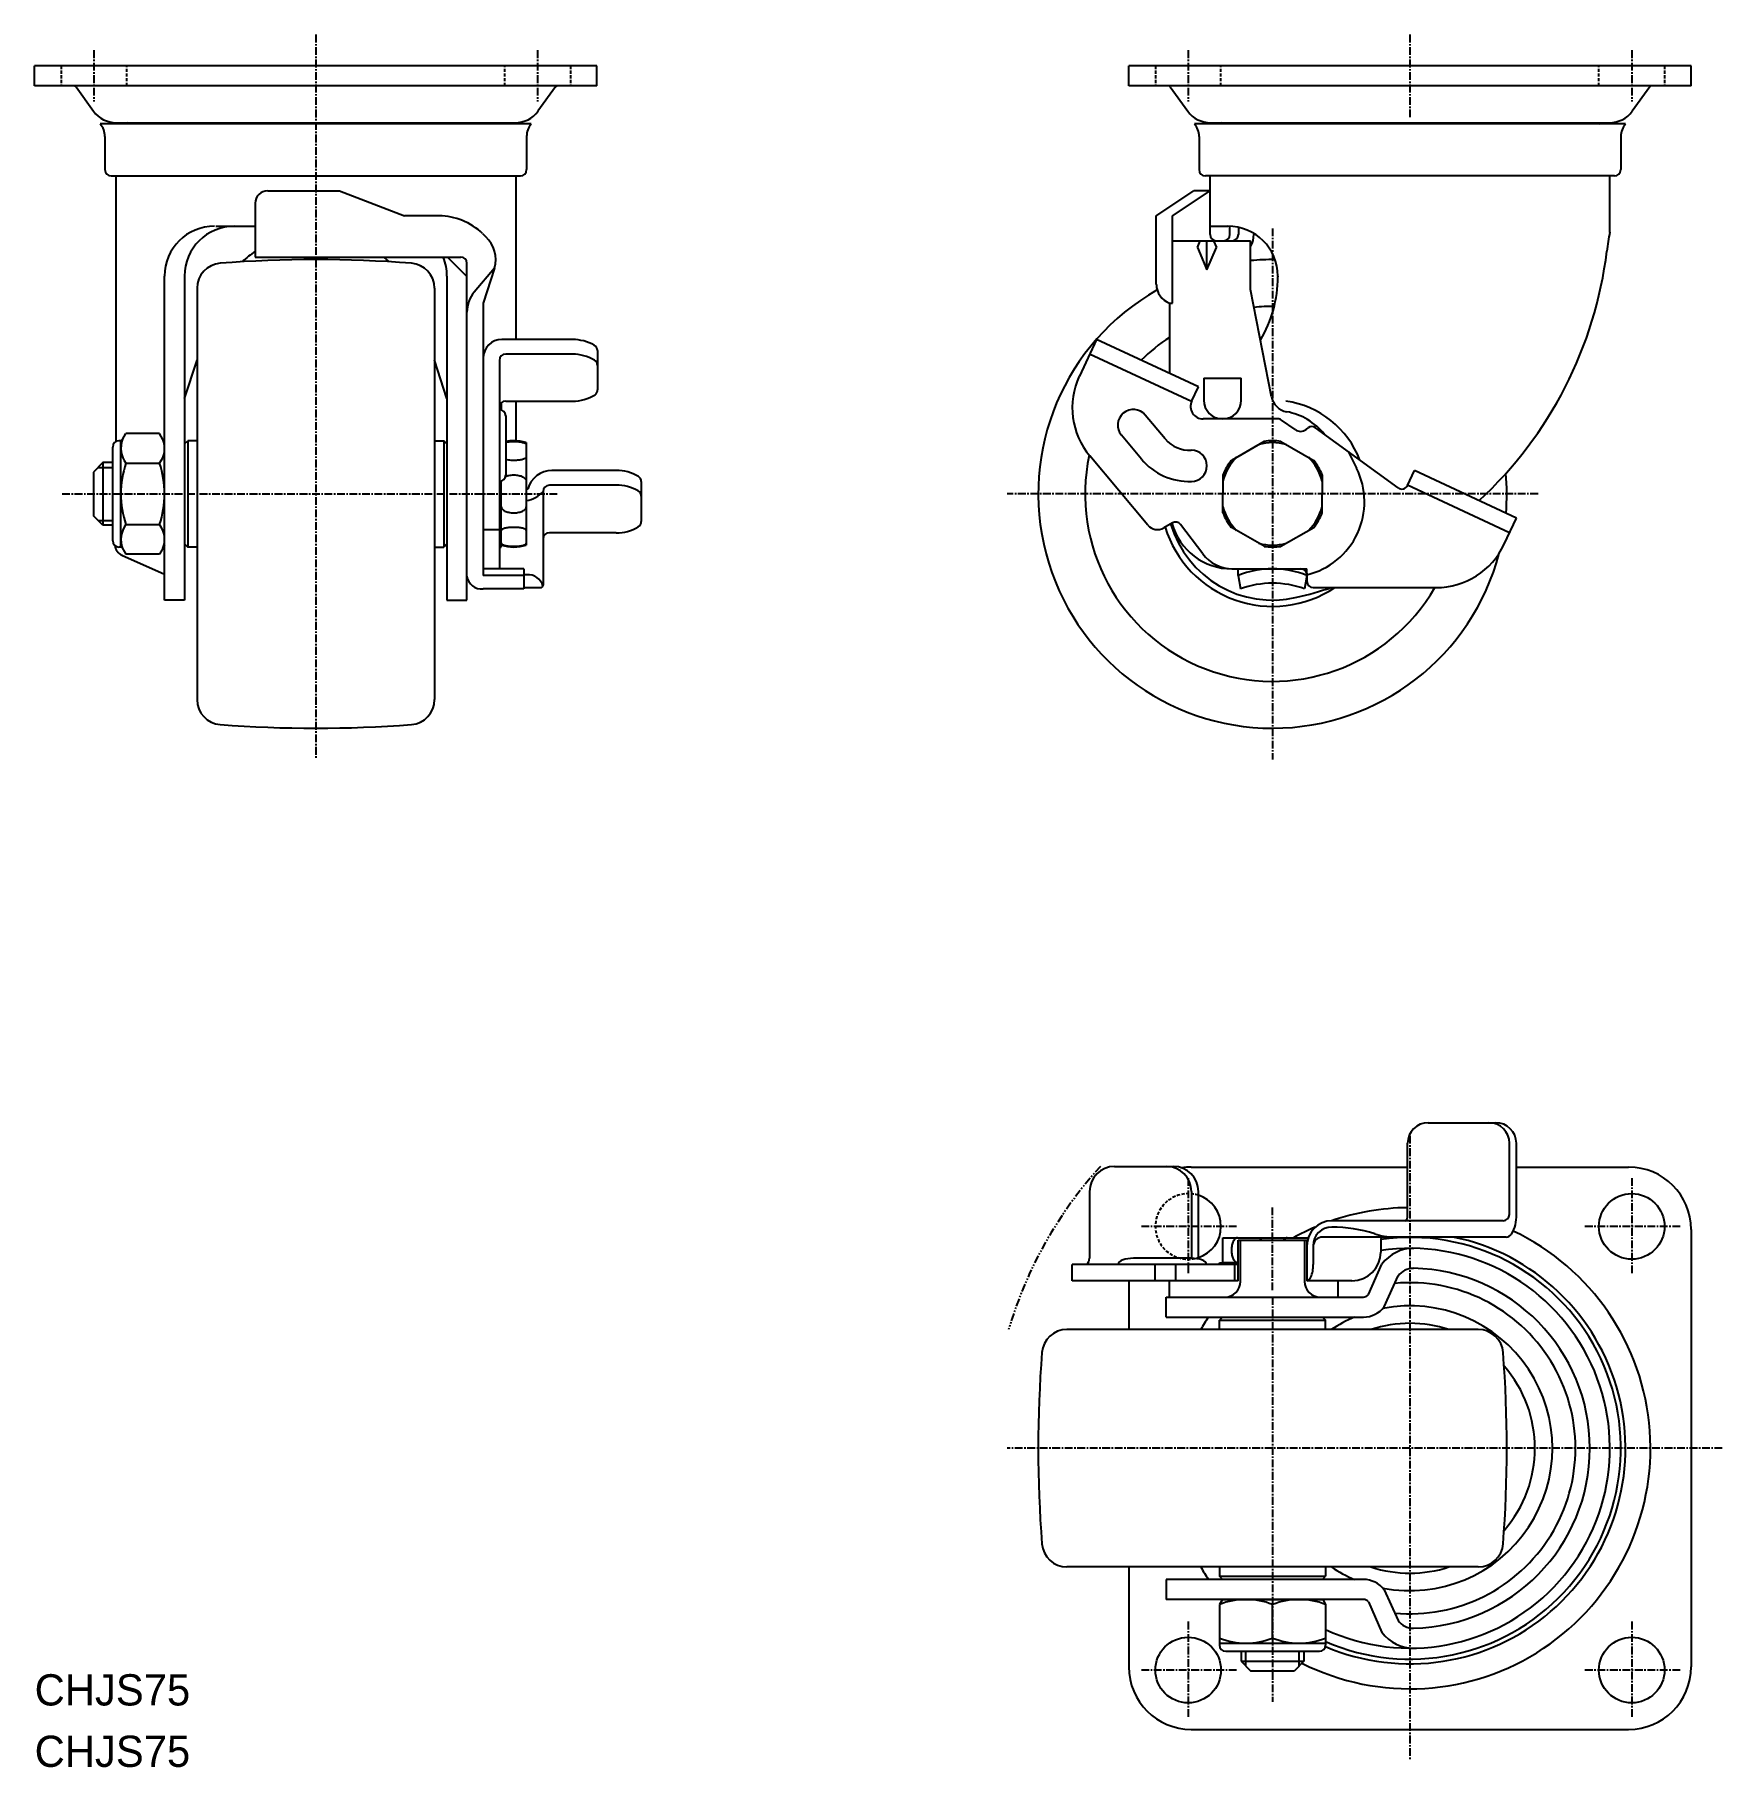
# Model space of a CAD drawing. Extents: x 0 to 270, y 0 to 277.
import ezdxf

# ---------------------------------------------------------------- set-up
doc = ezdxf.new("R2010")
doc.units = 0
for name, pattern in [('CENTER', [2, 1.25, -0.25, 0.25, -0.25]), ('DASHED', [0.75, 0.5, -0.25]), ('PHANTOM', [2.5, 1.25, -0.25, 0.25, -0.25, 0.25, -0.25])]:
    doc.linetypes.add(name, pattern=pattern)
doc.layers.get('0').update_dxf_attribs({"linetype": 'CONTINUOUS'})
doc.layers.add('CENTER', color=1, linetype='CENTER')

msp = doc.modelspace()

# ---------------------------------------------------------------- linework, layer by layer
at = {"color": 7, "linetype": 'CONTINUOUS'}
for p, q in [((90, 272.24), (0, 272.24)), ((0, 269.04), (0, 272.24)), ((90, 269.04), (90, 272.24)), ((265.15, 272.24), (175.15, 272.24)), ((175.15, 269.04), (175.15, 272.24)), ((265.15, 269.04), (265.15, 272.24)), ((90, 269.04), (0, 269.04)), ((265.15, 269.04), (175.15, 269.04)), ((6.62, 268.87), (9.43, 265)), ((83.38, 268.87), (80.57, 265)), ((181.77, 268.87), (184.58, 265)), ((258.53, 268.87), (255.73, 265)), ((79.5, 262.94), (10.5, 262.94)), ((11.25, 260.95), (11.25, 255.64)), ((13.07, 263.14), (76.93, 263.14)), ((14.92, 263.14), (14.66, 262.94)), ((75.08, 263.14), (75.34, 262.94)), ((78.75, 260.94), (78.75, 255.64)), ((254.65, 262.94), (185.65, 262.94)), ((186.4, 260.95), (186.4, 255.64)), ((188.22, 263.14), (252.08, 263.14)), ((190.07, 263.14), (189.81, 262.94)), ((250.24, 263.14), (250.5, 262.94)), ((253.9, 260.94), (253.9, 255.64)), ((12.25, 254.64), (77.75, 254.64)), ((13, 254.6), (13, 212.11)), ((77, 254.6), (77, 228.47)), ((252.9, 254.64), (187.4, 254.64)), ((188.15, 245.25), (188.15, 254.64)), ((252.15, 245.6), (252.15, 254.64)), ((35.3, 250.25), (35.3, 241.64)), ((37.3, 252.25), (48.8, 252.25)), ((48.8, 252.25), (59.19, 248.24)), ((179.55, 248.25), (185.55, 252.25)), ((182.15, 248.25), (188.15, 252.25)), ((188.15, 252.25), (185.55, 252.25)), ((64.72, 248.24), (59.19, 248.24)), ((179.55, 237.25), (179.55, 248.25)), ((182.15, 234.25), (182.15, 248.25)), ((29, 246.6), (35.3, 246.6)), ((71.71, 245.39), (72.24, 244.87)), ((182.15, 244.25), (194.65, 244.25)), ((186.14, 243.2), (186.59, 244.25)), ((187.65, 239.6), (187.65, 244.25)), ((188.15, 246.6), (190.99, 246.6)), ((188.72, 244.25), (189.17, 243.2)), ((191.32, 245.25), (191.32, 246.59)), ((192.68, 246.42), (192.68, 245.25)), ((194.65, 236.44), (194.65, 244.25)), ((195.15, 245.43), (195.15, 245.24)), ((35.3, 241.64), (68.2, 241.64)), ((69.2, 238.51), (66.07, 241.64)), ((186.14, 243.2), (187.65, 239.6)), ((187.65, 239.6), (189.17, 243.2)), ((20.8, 186.74), (20.8, 238.6)), ((24, 238.6), (24, 186.74)), ((66, 238.6), (66, 186.74)), ((69.2, 186.74), (69.2, 240.64)), ((73.61, 239.89), (70.38, 236.05)), ((73.61, 239.89), (71.8, 234.25)), ((198.99, 238.6), (198.99, 238.46)), ((26, 236.66), (26, 170.81)), ((64, 236.66), (64, 170.81)), ((197.99, 219.26), (194.65, 236.44)), ((71.8, 234.25), (71.8, 190.69)), ((181.65, 234.25), (181.65, 223.02)), ((181.65, 234.25), (182.15, 234.25)), ((86.1, 228.47), (74.8, 228.47)), ((169.97, 228.47), (167.23, 222.6)), ((186.28, 220.86), (169.97, 228.47)), ((24, 219.02), (26, 225.16)), ((66, 219.02), (64, 225.16)), ((74.4, 225.11), (74.4, 191.74)), ((86.1, 226.11), (75.4, 226.11)), ((90.1, 226.67), (90.1, 220.39)), ((185.18, 218.51), (168.87, 226.11)), ((187.15, 222.24), (187.15, 218.74)), ((187.15, 222.24), (193.15, 222.24)), ((193.15, 218.74), (193.15, 222.24)), ((185.18, 218.51), (186.28, 220.86)), ((74.7, 218.32), (74.7, 217.19)), ((75.4, 218.58), (86.1, 218.58)), ((77, 218.58), (77, 212.23)), ((180.99, 212.53), (177.79, 216.35)), ((75.4, 216.24), (75.4, 206.74)), ((199.01, 215.74), (187.03, 215.74)), ((201.77, 214.02), (199.58, 215.56)), ((203.54, 214.05), (203.86, 214.3)), ((218.26, 204.71), (205.05, 214.31)), ((12.5, 196.24), (12.5, 211.24)), ((13.94, 212.24), (13.5, 212.24)), ((13.8, 211.99), (14.61, 213.4)), ((13.8, 195.24), (13.8, 212.24)), ((19.99, 213.4), (14.61, 213.4)), ((20.8, 211.99), (19.99, 213.4)), ((24, 211.74), (24.5, 212.24)), ((24.5, 212.24), (24.5, 195.24)), ((26, 212.24), (24.5, 212.24)), ((64, 212.24), (65.5, 212.24)), ((65.5, 212.24), (65.5, 195.24)), ((66, 211.74), (65.5, 212.24)), ((78.7, 211.94), (78.7, 195.54)), ((177.16, 209.31), (173.96, 213.13)), ((196.81, 212.13), (191.56, 209.1)), ((199.5, 212.13), (204.75, 209.1)), ((10.9, 208.74), (9.4, 207.24)), ((10.9, 208.74), (10.9, 198.74)), ((12.5, 208.74), (10.9, 208.74)), ((14.61, 208.65), (19.99, 208.65)), ((178.2, 198.74), (168.91, 209.81)), ((210.26, 210.51), (211.6, 207.85)), ((9.4, 207.24), (9.4, 200.24)), ((74.7, 195.24), (74.7, 205.79)), ((93.1, 207.49), (82.8, 207.49)), ((97.1, 205.71), (97.1, 199.32)), ((190.21, 206.77), (190.21, 203.74)), ((206.09, 206.77), (206.09, 203.74)), ((219.75, 205.09), (220.87, 207.49)), ((237.18, 199.88), (220.87, 207.49)), ((78.93, 204.51), (78.7, 204.51)), ((81.4, 204.13), (81.4, 189.14)), ((93.1, 205.13), (82.4, 205.13)), ((190.21, 200.7), (190.21, 203.74)), ((206.09, 200.7), (206.09, 203.74)), ((236.08, 197.53), (219.77, 205.13)), ((10.9, 198.74), (9.4, 200.24)), ((235.22, 195.67), (237.18, 199.88)), ((12.5, 198.74), (10.9, 198.74)), ((14.61, 198.83), (19.99, 198.83)), ((71.8, 198.03), (74.4, 198.03)), ((93.1, 197.53), (82.4, 197.53)), ((182.14, 199.11), (180.73, 198.3)), ((186.99, 194.13), (183.44, 198.85)), ((196.81, 195.35), (191.56, 198.38)), ((199.5, 195.35), (204.75, 198.38)), ((13.94, 195.24), (13.5, 195.24)), ((13.8, 195.49), (14.61, 194.08)), ((20.8, 195.49), (19.99, 194.08)), ((24, 195.74), (24.5, 195.24)), ((26, 195.24), (24.5, 195.24)), ((64, 195.24), (65.5, 195.24)), ((66, 195.74), (65.5, 195.24)), ((74.4, 195.24), (74.7, 195.24)), ((13.98, 193.93), (20.8, 190.89)), ((19.99, 194.08), (14.61, 194.08)), ((78.3, 191.74), (71.8, 191.74)), ((75.3, 191.74), (71.8, 191.74)), ((78.3, 191.74), (78.3, 188.53)), ((191.65, 191.74), (203.65, 191.74)), ((192.65, 190.69), (192.65, 191.74)), ((203.65, 190.69), (203.65, 191.74)), ((78.3, 190.69), (71.8, 190.69)), ((78.8, 190.8), (78.3, 190.8)), ((78.3, 188.74), (81, 188.74)), ((192.65, 190.69), (193.02, 188.53)), ((203.65, 190.69), (203.29, 188.53)), ((203.65, 191.07), (203.65, 189.74)), ((204.65, 188.74), (224.34, 188.74)), ((24, 186.74), (20.8, 186.74)), ((66, 186.74), (69.2, 186.74)), ((78.3, 188.53), (71.8, 188.53)), ((223.07, 103.1), (233.88, 103.1)), ((219.77, 88.4), (219.77, 99.8)), ((236.08, 88.4), (236.08, 99.8)), ((236.08, 88.4), (236.08, 99.1)), ((237.18, 88.4), (237.18, 99.8)), ((172.87, 96.1), (182.28, 96.1)), ((185.15, 96), (219.77, 96)), ((237.18, 96), (255.15, 96)), ((168.87, 92.1), (168.87, 81.4)), ((185.18, 92.1), (185.18, 81.4)), ((186.28, 81.29), (186.28, 92.1)), ((235.08, 87.4), (207.65, 87.4)), ((265.15, 86), (265.15, 16)), ((190.21, 80.7), (190.21, 84.7)), ((190.21, 84.7), (203.87, 84.7)), ((192.65, 77.8), (192.65, 84.3)), ((192.65, 84.3), (203.65, 84.3)), ((193.02, 77.7), (193.02, 84.3)), ((203.29, 84.3), (203.29, 77.7)), ((203.65, 84.3), (203.65, 77.8)), ((204.65, 83.4), (204.65, 80.4)), ((235.55, 84.8), (206.16, 84.8)), ((215.47, 84.4), (215.47, 82.4)), ((185.15, 81.4), (175.87, 81.4)), ((189.65, 80.4), (189.65, 80.7)), ((189.65, 80.7), (192.65, 80.7)), ((192.65, 80.7), (190.21, 80.7)), ((213.5, 75.59), (215.67, 80.47)), ((192.65, 80.4), (166.1, 80.4)), ((166.1, 77.8), (166.1, 80.4)), ((192.51, 77.8), (166.1, 77.8)), ((175.15, 77.8), (175.15, 70)), ((179.38, 77.8), (179.38, 80.4)), ((192.65, 77.8), (181.65, 77.8)), ((181.65, 75.2), (181.65, 77.8)), ((182.64, 80.4), (182.64, 77.8)), ((192.05, 80.4), (192.05, 77.8)), ((210.87, 77.8), (203.65, 77.8)), ((208.65, 77.8), (203.65, 77.8)), ((208.65, 75.2), (208.65, 77.8)), ((216.04, 73.65), (218.25, 78.57)), ((181.15, 75.2), (212.7, 75.2)), ((181.15, 72), (181.15, 75.2)), ((231.08, 70), (165.23, 70)), ((181.15, 72), (212.7, 72)), ((190.15, 72), (189.65, 71.5)), ((189.65, 71.5), (206.65, 71.5)), ((189.65, 70), (189.65, 71.5)), ((206.15, 72), (206.65, 71.5)), ((206.65, 70), (206.65, 71.5)), ((231.08, 32), (165.23, 32)), ((175.15, 32), (175.15, 16)), ((189.65, 32), (189.65, 30.5)), ((206.65, 32), (206.65, 30.5)), ((212.7, 30), (181.15, 30)), ((181.15, 30), (181.15, 26.8)), ((189.65, 30.5), (206.65, 30.5)), ((190.15, 30), (189.65, 30.5)), ((206.15, 30), (206.65, 30.5)), ((216.04, 28.35), (218.25, 23.43)), ((212.7, 26.8), (181.15, 26.8)), ((190.12, 26.8), (189.65, 25.99)), ((189.65, 25.99), (189.65, 19.5)), ((190.12, 26.8), (206.18, 26.8)), ((198.15, 20.61), (198.15, 25.99)), ((206.18, 26.8), (206.65, 25.99)), ((206.65, 25.99), (206.65, 19.5)), ((213.5, 26.41), (215.67, 21.53)), ((189.65, 19.8), (206.65, 19.8)), ((190.65, 18.5), (205.65, 18.5)), ((193.15, 18.5), (193.15, 16.9)), ((193.15, 16.9), (203.15, 16.9)), ((193.15, 16.9), (194.65, 15.4)), ((203.15, 16.9), (201.65, 15.4)), ((203.15, 18.5), (203.15, 16.9)), ((194.65, 15.4), (201.65, 15.4)), ((185.15, 6), (255.15, 6))]:
    msp.add_line(p, q, dxfattribs=at)
at = {"color": 3, "linetype": 'DASHED'}
for p, q in [((4.25, 272.24), (4.25, 269.04)), ((14.75, 269.04), (14.75, 272.24)), ((75.25, 269.04), (75.25, 272.24)), ((85.75, 272.24), (85.75, 269.04)), ((179.4, 272.24), (179.4, 269.04)), ((189.9, 269.04), (189.9, 272.24)), ((250.4, 269.04), (250.4, 272.24)), ((260.9, 272.24), (260.9, 269.04))]:
    msp.add_line(p, q, dxfattribs=at)
at = {"color": 3, "linetype": 'CONTINUOUS'}
for p, q in [((10.15, 207.99), (12.5, 207.99)), ((10.15, 199.49), (12.5, 199.49)), ((193.9, 16.15), (193.9, 18.5)), ((202.4, 16.15), (202.4, 18.5))]:
    msp.add_line(p, q, dxfattribs=at)
at = {"color": 7, "linetype": 'CONTINUOUS'}
for points in [[(75.4, 212.01, -0.028148), (75.88, 212.09, -0.025435), (76.7, 212.13, -0.025435), (77.52, 212.09, -0.034987), (78.11, 211.99, -0.0739), (78.62, 211.78, -0.264449), (78.7, 211.64)], [(78.7, 209.59, -0.264449), (78.62, 209.45, -0.0739), (78.11, 209.24, -0.034987), (77.52, 209.14, -0.025435), (76.7, 209.1, -0.025435), (75.88, 209.14, -0.028148), (75.4, 209.22, -0.028148)], [(75.38, 206.53, -0.054071), (75.89, 206.69, -0.050387), (76.7, 206.77, -0.050387), (77.51, 206.69, -0.064221), (78.11, 206.48, -0.103862), (78.58, 206.12, -0.176531), (78.7, 205.79)], [(74.7, 201.69, 0.176531), (74.82, 201.36, 0.103862), (75.29, 200.99, 0.064221), (75.89, 200.79, 0.050387), (76.7, 200.7, 0.050387), (77.51, 200.79, 0.064221), (78.11, 200.99, 0.103862), (78.58, 201.36, 0.176531), (78.7, 201.69, 0.176531)], [(78.7, 197.89, 0.264449), (78.62, 198.03, 0.0739), (78.11, 198.24, 0.034987), (77.52, 198.34, 0.025435), (76.7, 198.38, 0.025435), (75.88, 198.34, 0.034987), (75.29, 198.24, 0.0739), (74.78, 198.03, 0.264449), (74.7, 197.89, 0.264449)], [(74.7, 195.84, 0.264449), (74.78, 195.7, 0.0739), (75.29, 195.49, 0.034987), (75.88, 195.39, 0.025435), (76.7, 195.35, 0.025435), (77.52, 195.39, 0.034987), (78.11, 195.49, 0.0739), (78.62, 195.7, 0.264449), (78.7, 195.84, 0.264449)], [(192.56, 84.7, 0.176531), (192.23, 84.58, 0.103862), (191.86, 84.11, 0.064221), (191.65, 83.51, 0.050387), (191.57, 82.7, 0.050387), (191.65, 81.89, 0.064221), (191.86, 81.29, 0.103862), (192.23, 80.82, 0.176531), (192.56, 80.7, 0.176531)], [(195.81, 84.7, -0.176531), (196.14, 84.58, -0.065996), (196.4, 84.3, -0.065996)], [(200.5, 84.7, 0.176531), (200.17, 84.58, 0.065996), (199.91, 84.3, 0.065996)], [(203.75, 84.7, -0.056601), (203.87, 84.69, -0.056601)]]:
    msp.add_lwpolyline(points, format="xyb", dxfattribs=at)
for centre in [(255.65, 86.5), (184.65, 15.5), (255.65, 15.5)]:
    msp.add_circle(centre, 5.25, dxfattribs=at)
for centre, radius, start, end in [((6.3, 268.64), 0.4, 35.9142, 90), ((83.7, 268.64), 0.4, 90, 144.0858), ((181.45, 268.64), 0.4, 35.9142, 90), ((258.86, 268.64), 0.4, 90, 144.0858), ((13.07, 267.64), 4.5, 215.9142, 270), ((76.93, 267.64), 4.5, 270, 324.0858), ((188.22, 267.64), 4.5, 215.9142, 270), ((252.08, 267.64), 4.5, 270, 324.0858), ((8.25, 260.95), 3, 0, 41.4096), ((81.79, 260.94), 3.04, 138.8879, 180), ((183.4, 260.95), 3, 0, 41.4096), ((256.95, 260.94), 3.04, 138.8879, 180), ((12.25, 255.64), 1, 180, 270), ((77.75, 255.64), 1, 270, 0), ((187.4, 255.64), 1, 180, 270), ((252.9, 255.64), 1, 270, 0), ((17, 254.6), 4, 179.4628, 180), ((73, 254.6), 4, 0, 0.5372), ((37.3, 250.25), 2, 90, 180), ((64.72, 238.24), 10, 45.6547, 90), ((28.8, 238.6), 8, 90, 180), ((32, 238.6), 8, 90, 180), ((68.8, 241.25), 5, 344.2333, 46.4395), ((189.15, 245.25), 1, 180, 270), ((190.32, 245.25), 1, 270, 0), ((190.99, 238.6), 8, 0, 90), ((191.68, 245.25), 1, 270, 0), ((191.53, 245.24), 3.63, 329.5742, 0.0057), ((271.61, 240.97), 20, 166.6047, 175.3156), ((45, 228.6), 17, 124.7913, 133.6771), ((45, 228.6), 17, 46.3229, 50.0905), ((58, 238.6), 8, 0, 22.3337), ((68.2, 240.64), 1, 0, 90), ((187.15, 250.46), 65, 312.6699, 353.0523), ((30, 236.66), 4, 94.3892, 180), ((45, 41.24), 200, 85.6108, 94.3892), ((60, 236.66), 4, 0, 85.6108), ((198.15, 203.74), 37.5, 89.4094, 95.3554), ((74.2, 232.83), 5, 139.8991, 180), ((198.15, 203.74), 37.5, 119.504, 345.342), ((182.81, 237.29), 3.25, 180.7152, 249.2537), ((178.99, 238.46), 20, 329.5585, 0), ((198.15, 203.74), 30, 89.487, 95.6374), ((74.8, 225.47), 3, 90, 180), ((85.92, 220.8), 7.67, 61.5446, 88.68), ((89.1, 226.67), 1, 0, 61.5446), ((198.15, 203.74), 30, 123.367, 134.5127), ((75.4, 225.11), 1, 90, 180), ((86.06, 219.1), 7.01, 59.6574, 89.6918), ((89.1, 224.29), 1, 0, 59.6574), ((178.1, 217.52), 12, 155, 220), ((85.98, 225.93), 7.35, 270.9295, 300.455), ((89.1, 220.39), 1, 307.2541, 0), ((200.94, 219.84), 3, 191, 259.8843), ((75.4, 217.58), 1, 90, 180), ((74.4, 216.24), 1, 0, 90), ((175.87, 214.74), 2.5, 40, 220), ((187.03, 217.74), 2, 155, 270), ((190.15, 218.74), 3, 180, 0), ((198.15, 203.74), 15, 21.1283, 81.8483), ((198.65, 207.04), 10, 38.496, 79.8843), ((199.01, 214.74), 1, 55, 90), ((202.63, 215.25), 1.5, 235, 307), ((204.46, 213.5), 1, 53.9882, 127), ((13.5, 211.24), 1, 90, 180), ((17.68, 211.02), 3.88, 157.8255, 217.8255), ((16.92, 211.02), 3.88, 322.1745, 22.1745), ((76.7, 205.42), 6.82, 90, 100.9942), ((76.7, 205.42), 6.82, 72.9385, 90), ((184.85, 215.78), 5.05, 220.1217, 273.4359), ((198.15, 203.74), 8.2, 74.4668, 105.5332), ((198.15, 203.74), 8.5, 80.9139, 99.0861), ((29, 203.74), 15.2, 161.1595, 198.8405), ((5.6, 203.74), 15.2, 341.1595, 18.8405), ((198.15, 203.74), 30, 168.0703, 330), ((184.84, 215.76), 10.03, 220.0337, 271.8068), ((185.15, 208.24), 2.5, 270, 90), ((198.15, 203.74), 8.2, 134.4668, 165.5332), ((198.15, 203.74), 8.5, 140.9139, 159.0861), ((198.15, 203.74), 8.2, 14.4668, 45.5332), ((198.15, 203.74), 8.5, 20.9139, 39.0861), ((74.4, 206.74), 1, 270, 0), ((82.8, 203.49), 4, 90, 165.1806), ((93.21, 200.79), 6.7, 59.0454, 90.9482), ((96.1, 205.71), 1, 0, 56.0768), ((200.87, 202.47), 12, 283.4005, 26.6423), ((198.15, 203.74), 37.5, 355.2836, 5.0273), ((78.2, 206.84), 4.19, 276.8396, 319.8292), ((82.4, 204.13), 1, 90, 180), ((93.21, 198.43), 6.7, 59.5564, 90.9482), ((96.1, 203.35), 1, 360, 59.5564), ((218.84, 205.51), 1, 233.9882, 335), ((198.15, 203.74), 8.2, 194.4668, 225.5332), ((198.15, 203.74), 8.5, 200.9139, 219.0861), ((198.15, 203.74), 8.2, 314.4668, 345.5332), ((198.15, 203.74), 8.5, 320.9139, 339.0861), ((17.68, 196.46), 3.88, 142.1745, 202.1745), ((16.92, 196.46), 3.88, 337.8255, 37.8255), ((82.4, 196.53), 1, 90, 180), ((93.22, 204.15), 6.63, 268.9779, 300.8028), ((96.1, 199.32), 1, 300.8028, 360), ((179.73, 200.03), 2, 220, 300), ((198.15, 203.74), 18, 197.1604, 303.5573), ((198.15, 203.74), 17, 196.391, 283.248), ((191.65, 201.74), 10, 195.6287, 270), ((182.64, 198.24), 1, 37, 120), ((13.5, 196.24), 1, 180, 270), ((14.8, 195.76), 2, 187.1435, 245.9304), ((76.7, 202.06), 6.82, 252.9385, 270), ((76.7, 202.06), 6.82, 270, 287.0615), ((191.78, 197.74), 6, 217, 270), ((198.15, 203.74), 8.2, 254.4668, 285.5332), ((198.15, 203.74), 8.5, 260.9139, 279.0861), ((224.34, 200.74), 12, 270, 335), ((198.15, 176.74), 15, 68.4898, 111.5102), ((202.64, 190.63), 1.11, 23.4665, 89.2834), ((71.54, 190.88), 2.36, 187.1704, 276.411), ((78.98, 188.31), 2.49, 16.2482, 94.2034), ((81, 189.14), 0.4, 270, 360), ((198.15, 174.44), 15, 69.9988, 110.0012), ((187.15, 250.46), 65, 283.248, 288.2721), ((204.65, 189.74), 1, 180, 270), ((30, 170.81), 4, 180, 265.6108), ((60, 170.81), 4, 274.3892, 0), ((45, 366.24), 200, 265.6108, 274.3892), ((223.07, 99.8), 3.3, 90, 180), ((232.78, 99.8), 3.3, 360, 90), ((233.88, 99.8), 3.3, 0, 90), ((172.87, 92.1), 4, 90, 180), ((181.18, 92.1), 4, 360, 90), ((182.28, 92.1), 4, 0, 90), ((185.15, 86), 10, 90, 98.9779), ((255.15, 86), 10, 0, 90), ((184.65, 86.5), 5.25, 288.0185, 71.9815), ((220.15, 51), 38.5, 90.5729, 109.0123), ((220.15, 51), 38.5, 113.1812, 118.9166), ((207.65, 83.4), 4, 90, 180), ((207.65, 83.4), 3, 90, 180), ((207.65, 64.5), 21.9, 71.7725, 90), ((219.28, 87.74), 0.352, 283.4967, 335.5592), ((217.94, 88.37), 1.83, 335.0646, 0.9242), ((235.08, 88.4), 1, 270, 360), ((231.76, 88.1), 5.43, 328.719, 3.1436), ((220.15, 51), 38.5, 243.3044, 64.5529), ((206.16, 83.29), 1.51, 90.1737, 176.6072), ((220.15, 51), 34.5, 246.9129, 78.4385), ((220.15, 51), 33.75, 246.4218, 97.9713), ((217.63, 94.8), 10, 251.7725, 270), ((215.87, 84.4), 0.4, 90, 180), ((235.55, 85.8), 1, 270, 328.719), ((166.97, 81.61), 1.91, 320.5954, 353.6127), ((174.51, 79.95), 1.22, 109.4429, 158.5746), ((175.77, 76.55), 4.85, 88.7665, 110.0513), ((185.26, 76.55), 4.85, 69.9487, 91.2335), ((186.51, 79.95), 1.22, 21.4254, 70.5571), ((220.15, 51), 32, 245.047, 98.4116), ((210.87, 82.4), 4.6, 270, 0), ((220.67, 76.79), 6.2, 88.8564, 143.7006), ((190.52, 77.7), 2.5, 270, 0), ((205.79, 77.7), 2.5, 180, 270), ((203.41, 78.7), 0.93, 285.365, 339.4412), ((199.6, 80.28), 5.06, 337.7564, 1.309), ((220.67, 76.79), 3, 88.8564, 143.7006), ((220.15, 51), 28.8, 271.1436, 88.8564), ((212.7, 76.2), 1, 270, 322.5793), ((220.15, 51), 26.5, 264.7294, 95.2706), ((212.7, 76.2), 4.2, 270, 322.5793), ((220.15, 51), 22.8, 259.043, 100.957), ((165.23, 66), 4, 90, 175.6108), ((220.15, 51), 38.5, 146.9443, 150.4287), ((220.15, 51), 22.8, 112.9195, 123.5573), ((220.15, 51), 20, 71.8051, 108.1949), ((231.08, 66), 4, 4.3892, 90), ((360.65, 51), 200, 175.6108, 184.3892), ((35.65, 51), 200, 355.6108, 4.3892), ((220.15, 51), 20, 318.8817, 41.1183), ((165.23, 36), 4, 184.3892, 270), ((231.08, 36), 4, 270, 355.6108), ((220.15, 51), 38.5, 209.5713, 213.0557), ((220.15, 51), 22.8, 236.4427, 247.0805), ((220.15, 51), 20, 251.8051, 288.1949), ((212.7, 25.8), 4.2, 37.4207, 90), ((193.9, 15.3), 11.5, 68.3095, 111.6905), ((202.4, 15.3), 11.5, 68.3095, 111.6905), ((212.7, 25.8), 1, 37.4207, 90), ((220.67, 25.21), 3, 216.2994, 271.1436), ((193.9, 31.3), 11.5, 248.3095, 291.6905), ((190.65, 19.5), 1, 180, 270), ((202.4, 31.3), 11.5, 248.3095, 291.6905), ((205.65, 19.5), 1, 270, 0), ((220.67, 25.21), 6.2, 216.2994, 271.1436), ((185.15, 16), 10, 180, 270), ((255.15, 16), 10, 270, 0)]:
    msp.add_arc(centre, radius, start, end, dxfattribs=at)
at = {"color": 3, "linetype": 'PHANTOM'}
msp.add_arc((220.15, 51), 67, 137.6906, 163.5259, dxfattribs=at)
at = {"color": 3, "linetype": 'DASHED'}
msp.add_arc((184.65, 86.5), 5.25, 71.9815, 288.0185, dxfattribs=at)
at = {"layer": 'CENTER', "color": 1, "linetype": 'CENTER'}
for p, q in [((9.5, 274.74), (9.5, 266.54)), ((45, 277.24), (45, 161.24)), ((80.5, 274.74), (80.5, 266.54)), ((184.65, 274.74), (184.65, 266.54)), ((220.15, 277.24), (220.15, 264.04)), ((255.65, 274.74), (255.65, 266.54)), ((198.15, 246.24), (198.15, 161.24)), ((4.4, 203.74), (83.7, 203.74)), ((240.65, 203.74), (155.65, 203.74)), ((220.15, 101), (220.15, 1)), ((184.65, 94.25), (184.65, 78.75)), ((255.65, 94.25), (255.65, 78.75)), ((198.15, 76.3), (198.15, 89.7)), ((192.4, 86.5), (176.9, 86.5)), ((263.4, 86.5), (247.9, 86.5)), ((198.15, 75.2), (198.15, 10.4)), ((270.15, 51), (155.65, 51)), ((184.65, 23.25), (184.65, 7.75)), ((255.65, 23.25), (255.65, 7.75)), ((192.4, 15.5), (176.9, 15.5)), ((263.4, 15.5), (247.9, 15.5))]:
    msp.add_line(p, q, dxfattribs=at)

# ---------------------------------------------------------------- texts
at = {"color": 7}
for p in [(0, 9.83), (0, 0)]:
    msp.add_text('CHJS75', height=5, dxfattribs=at).set_placement(p)

doc.saveas('drawing.dxf')
